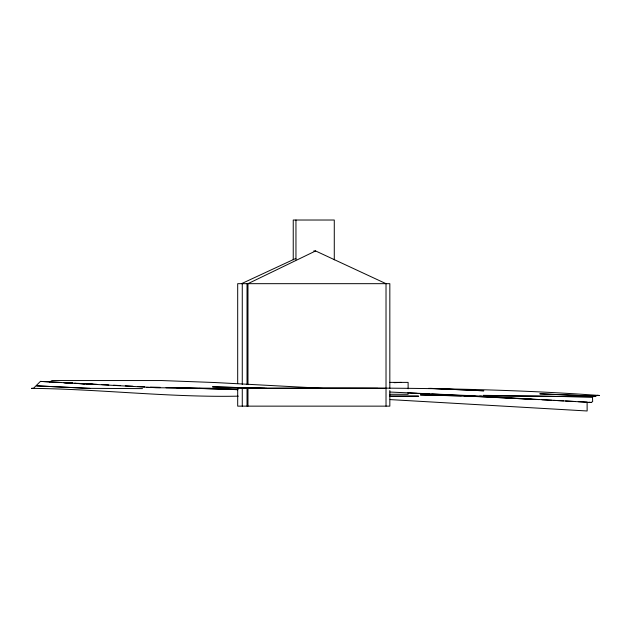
<?xml version="1.0" encoding="UTF-8"?>
<svg xmlns="http://www.w3.org/2000/svg" width="631" height="631" viewBox="0 0 631 631"><rect width="100%" height="100%" fill="white"/><g stroke="black" fill="none" stroke-linecap="round" stroke-linejoin="round"><path stroke-width="0.95" d="M210.36 388.349L155.967 387.71L40.431 381.4L33.443 388.349L31.55 388.349C100.55 389.098 169.274 397.554 238.305 396.158M49.455 382.118L52.018 380.548L161.591 380.548L215.108 382.536L323.269 388.317L377.827 388.349M483.236 395.329L592.47 396.954L536.831 396.158L479.639 396.158L591.129 402.46L592.667 401.592L592.47 396.954L597.454 395.321L599.45 395.487C466.806 385.849 333.799 388.231 200.91 388.349L166.024 387.742M247.975 406.143L247.975 388.349L386.022 388.38L386.022 283.674L315.603 250.949L247.975 283.674L247.975 384.468M241.499 283.674L295.876 258.41M394.257 382.686L401.229 382.386M313.765 250.949L315.603 250.949M389.453 382.386L408.115 382.386L408.115 388.791M389.548 394.28L408.115 394.28L408.115 392.45M389.532 396.158L418.621 396.158L389.564 396.213M142.496 388.609L88.001 388.349L36.495 385.849L89.894 388.349M146.613 387.387L160.203 387.639M150.533 387.111L160.219 387.347M176.688 387.75L237.848 389.642M461.237 395.882L420.317 394.896L475.861 396.355M464.164 395.952L539.055 399.597M266.81 388.349L212.505 386.827L264.925 388.349M199.017 388.349L237.863 389.666M481.556 396.158L389.942 392.04M595.932 396.158L539.789 393.831L594.016 396.158M428.615 388.349L483.867 390.802L430.5 388.349M429.814 393.949L419.079 393.444M431.77 394.044L532.217 399.305M541.997 399.754L551.802 400.267M553.766 400.37L563.57 400.882M565.534 400.985L575.338 401.505M578.28 401.655L587.106 402.121L587.138 410.978L390.084 399.597M408.407 392.884L417.138 393.342M60.884 382.465L40.431 381.4M65.782 382.717L72.636 383.08M77.542 383.332L84.396 383.695M89.302 383.948L97.119 384.358M101.977 384.618L108.777 384.973M113.627 385.225L120.426 385.58M125.285 385.841L133.054 386.243M137.913 386.503L144.712 386.858M63.912 382.725L72.715 383.222M63.834 382.709L72.66 383.214M84.428 383.877L74.624 383.325L93.254 384.382L86.392 383.987M589.117 402.294L591.129 402.46M389.832 388.507L389.832 283.674L237.69 283.674L237.69 383.609M389.832 390.463L389.832 406.143L237.69 406.143L237.69 387.529M386.022 389.288L386.022 406.143M334.28 259.838L334.28 220.022L293.241 220.022L293.241 259.838M295.955 220.022L295.955 259.838M247.029 283.674L247.029 384.587M247.029 387.529L247.029 406.143M242.272 283.674L242.272 384.587M242.272 387.529L242.272 406.143"/></g></svg>
